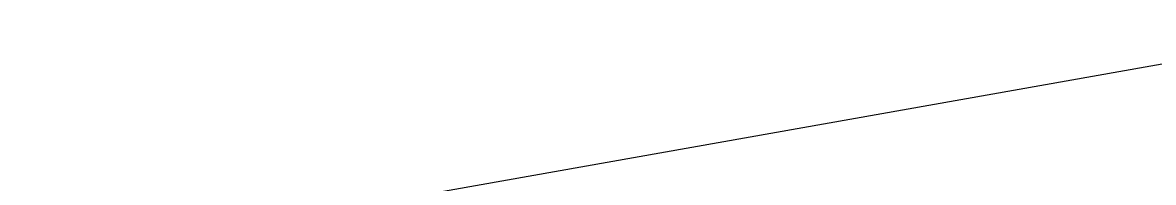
# Model space of a CAD drawing. Header units: millimetres. Extents: x 0 to 546, y 0 to 356.
# Drawn here: x 354.96058 to 354.97223, y 297.73154 to 297.73318 of the extents above; entities that cross this region are included whole.
import ezdxf
from ezdxf import colors
from ezdxf.entities.mleader import LeaderData, LeaderLine
from ezdxf.math import Vec2, Vec3

# ---------------------------------------------------------------- set-up
doc = ezdxf.new("R2010")
doc.units = ezdxf.units.MM
for name, color, linetype, lineweight in [('АР_Отметки', 250, 'Continuous', 15), ('АР_Размеры', 175, 'Continuous', 9), ('АР_Сущ Несущая стена', 216, 'Continuous', 30)]:
    doc.layers.add(name, color=color, linetype=linetype, lineweight=lineweight)
doc.styles.add('ISOCPEUR', font='isocpeur.ttf', dxfattribs={"width": 0.7})

# ---------------------------------------------------------------- blocks, each defined once
blk = doc.blocks.new('_DotSmall')
at = {"color": 0, "linetype": 'ByBlock', "const_width": 0.5}
blk.add_lwpolyline([(-0.0625, 0, 1), (0.0625, 0, 1)], format="xyb", close=True, dxfattribs=at)
blk = doc.blocks.new('прпр')
at = {"layer": 'АР_Размеры', "color": 5, "lineweight": 0, "ltscale": 100, "transparency": 33554687}
blk.add_lwpolyline([(355.013776, 297.740102), (354.953891, 297.729488), (354.953608, 297.729685), (354.953417, 297.730766), (354.953593, 297.731169), (354.955994, 297.731594), (354.956192, 297.731877), (354.956064, 297.732597), (354.95576, 297.732915), (354.953359, 297.732489), (354.953076, 297.732687), (354.952119, 297.738089), (354.952867, 297.73946), (354.952838, 297.740321), (354.950604, 297.743145), (354.949926, 297.742777), (354.952288, 297.729451), (354.954005, 297.728146), (355.01413, 297.738802)], dxfattribs=at)
blk.add_lwpolyline([(355.013776, 297.740102), (354.953891, 297.729488), (354.953608, 297.729685), (354.953417, 297.730766), (354.953593, 297.731169), (354.955994, 297.731594), (354.956192, 297.731877), (354.956064, 297.732597), (354.95576, 297.732915), (354.953359, 297.732489), (354.953076, 297.732687), (354.952119, 297.738089), (354.952867, 297.73946), (354.952838, 297.740321), (354.950604, 297.743145), (354.949926, 297.742777), (354.952288, 297.729451), (354.954005, 297.728146), (355.01413, 297.738802)], dxfattribs=at)
blk.add_lwpolyline([(355.013776, 297.740102), (354.953891, 297.729488), (354.953608, 297.729685), (354.953417, 297.730766), (354.953593, 297.731169), (354.955994, 297.731594), (354.956192, 297.731877), (354.956064, 297.732597), (354.95576, 297.732915), (354.953359, 297.732489), (354.953076, 297.732687), (354.952119, 297.738089), (354.952867, 297.73946), (354.952838, 297.740321), (354.950604, 297.743145), (354.949926, 297.742777), (354.952288, 297.729451), (354.954005, 297.728146), (355.01413, 297.738802)], dxfattribs=at)
blk.add_lwpolyline([(355.013776, 297.740102), (354.953891, 297.729488), (354.953608, 297.729685), (354.953417, 297.730766), (354.953593, 297.731169), (354.955994, 297.731594), (354.956192, 297.731877), (354.956064, 297.732597), (354.95576, 297.732915), (354.953359, 297.732489), (354.953076, 297.732687), (354.952119, 297.738089), (354.952867, 297.73946), (354.952838, 297.740321), (354.950604, 297.743145), (354.949926, 297.742777), (354.952288, 297.729451), (354.954005, 297.728146), (355.01413, 297.738802)], dxfattribs=at)
blk.add_lwpolyline([(355.013776, 297.740102), (354.953891, 297.729488), (354.953608, 297.729685), (354.953417, 297.730766), (354.953593, 297.731169), (354.955994, 297.731594), (354.956192, 297.731877), (354.956064, 297.732597), (354.95576, 297.732915), (354.953359, 297.732489), (354.953076, 297.732687), (354.952119, 297.738089), (354.952867, 297.73946), (354.952838, 297.740321), (354.950604, 297.743145), (354.949926, 297.742777), (354.952288, 297.729451), (354.954005, 297.728146), (355.01413, 297.738802)], dxfattribs=at)
blk.add_lwpolyline([(355.013776, 297.740102), (354.953891, 297.729488), (354.953608, 297.729685), (354.953417, 297.730766), (354.953593, 297.731169), (354.955994, 297.731594), (354.956192, 297.731877), (354.956064, 297.732597), (354.95576, 297.732915), (354.953359, 297.732489), (354.953076, 297.732687), (354.952119, 297.738089), (354.952867, 297.73946), (354.952838, 297.740321), (354.950604, 297.743145), (354.949926, 297.742777), (354.952288, 297.729451), (354.954005, 297.728146), (355.01413, 297.738802)], dxfattribs=at)
blk.add_lwpolyline([(355.013776, 297.740102), (354.953891, 297.729488), (354.953608, 297.729685), (354.953417, 297.730766), (354.953593, 297.731169), (354.955994, 297.731594), (354.956192, 297.731877), (354.956064, 297.732597), (354.95576, 297.732915), (354.953359, 297.732489), (354.953076, 297.732687), (354.952119, 297.738089), (354.952867, 297.73946), (354.952838, 297.740321), (354.950604, 297.743145), (354.949926, 297.742777), (354.952288, 297.729451), (354.954005, 297.728146), (355.01413, 297.738802)], dxfattribs=at)
blk.add_lwpolyline([(355.013776, 297.740102), (354.953891, 297.729488), (354.953608, 297.729685), (354.953417, 297.730766), (354.953593, 297.731169), (354.955994, 297.731594), (354.956192, 297.731877), (354.956064, 297.732597), (354.95576, 297.732915), (354.953359, 297.732489), (354.953076, 297.732687), (354.952119, 297.738089), (354.952867, 297.73946), (354.952838, 297.740321), (354.950604, 297.743145), (354.949926, 297.742777), (354.952288, 297.729451), (354.954005, 297.728146), (355.01413, 297.738802)], dxfattribs=at)
blk.add_lwpolyline([(355.013776, 297.740102), (354.953891, 297.729488), (354.953608, 297.729685), (354.953417, 297.730766), (354.953593, 297.731169), (354.955994, 297.731594), (354.956192, 297.731877), (354.956064, 297.732597), (354.95576, 297.732915), (354.953359, 297.732489), (354.953076, 297.732687), (354.952119, 297.738089), (354.952867, 297.73946), (354.952838, 297.740321), (354.950604, 297.743145), (354.949926, 297.742777), (354.952288, 297.729451), (354.954005, 297.728146), (355.01413, 297.738802)], dxfattribs=at)
blk.add_lwpolyline([(355.013776, 297.740102), (354.953891, 297.729488), (354.953608, 297.729685), (354.953417, 297.730766), (354.953593, 297.731169), (354.955994, 297.731594), (354.956192, 297.731877), (354.956064, 297.732597), (354.95576, 297.732915), (354.953359, 297.732489), (354.953076, 297.732687), (354.952119, 297.738089), (354.952867, 297.73946), (354.952838, 297.740321), (354.950604, 297.743145), (354.949926, 297.742777), (354.952288, 297.729451), (354.954005, 297.728146), (355.01413, 297.738802)], dxfattribs=at)
blk.add_lwpolyline([(355.013776, 297.740102), (354.953891, 297.729488), (354.953608, 297.729685), (354.953417, 297.730766), (354.953593, 297.731169), (354.955994, 297.731594), (354.956192, 297.731877), (354.956064, 297.732597), (354.95576, 297.732915), (354.953359, 297.732489), (354.953076, 297.732687), (354.952119, 297.738089), (354.952867, 297.73946), (354.952838, 297.740321), (354.950604, 297.743145), (354.949926, 297.742777), (354.952288, 297.729451), (354.954005, 297.728146), (355.01413, 297.738802)], dxfattribs=at)
blk.add_lwpolyline([(355.013776, 297.740102), (354.953891, 297.729488), (354.953608, 297.729685), (354.953417, 297.730766), (354.953593, 297.731169), (354.955994, 297.731594), (354.956192, 297.731877), (354.956064, 297.732597), (354.95576, 297.732915), (354.953359, 297.732489), (354.953076, 297.732687), (354.952119, 297.738089), (354.952867, 297.73946), (354.952838, 297.740321), (354.950604, 297.743145), (354.949926, 297.742777), (354.952288, 297.729451), (354.954005, 297.728146), (355.01413, 297.738802)], dxfattribs=at)
blk.add_lwpolyline([(355.013776, 297.740102), (354.953891, 297.729488), (354.953608, 297.729685), (354.953417, 297.730766), (354.953593, 297.731169), (354.955994, 297.731594), (354.956192, 297.731877), (354.956064, 297.732597), (354.95576, 297.732915), (354.953359, 297.732489), (354.953076, 297.732687), (354.952119, 297.738089), (354.952867, 297.73946), (354.952838, 297.740321), (354.950604, 297.743145), (354.949926, 297.742777), (354.952288, 297.729451), (354.954005, 297.728146), (355.01413, 297.738802)], dxfattribs=at)
blk.add_lwpolyline([(355.013776, 297.740102), (354.953891, 297.729488), (354.953608, 297.729685), (354.953417, 297.730766), (354.953593, 297.731169), (354.955994, 297.731594), (354.956192, 297.731877), (354.956064, 297.732597), (354.95576, 297.732915), (354.953359, 297.732489), (354.953076, 297.732687), (354.952119, 297.738089), (354.952867, 297.73946), (354.952838, 297.740321), (354.950604, 297.743145), (354.949926, 297.742777), (354.952288, 297.729451), (354.954005, 297.728146), (355.01413, 297.738802)], dxfattribs=at)
blk.add_lwpolyline([(355.013776, 297.740102), (354.953891, 297.729488), (354.953608, 297.729685), (354.953417, 297.730766), (354.953593, 297.731169), (354.955994, 297.731594), (354.956192, 297.731877), (354.956064, 297.732597), (354.95576, 297.732915), (354.953359, 297.732489), (354.953076, 297.732687), (354.952119, 297.738089), (354.952867, 297.73946), (354.952838, 297.740321), (354.950604, 297.743145), (354.949926, 297.742777), (354.952288, 297.729451), (354.954005, 297.728146), (355.01413, 297.738802)], dxfattribs=at)
blk.add_lwpolyline([(355.013776, 297.740102), (354.953891, 297.729488), (354.953608, 297.729685), (354.953417, 297.730766), (354.953593, 297.731169), (354.955994, 297.731594), (354.956192, 297.731877), (354.956064, 297.732597), (354.95576, 297.732915), (354.953359, 297.732489), (354.953076, 297.732687), (354.952119, 297.738089), (354.952867, 297.73946), (354.952838, 297.740321), (354.950604, 297.743145), (354.949926, 297.742777), (354.952288, 297.729451), (354.954005, 297.728146), (355.01413, 297.738802)], dxfattribs=at)
blk.add_lwpolyline([(355.013776, 297.740102), (354.953891, 297.729488), (354.953608, 297.729685), (354.953417, 297.730766), (354.953593, 297.731169), (354.955994, 297.731594), (354.956192, 297.731877), (354.956064, 297.732597), (354.95576, 297.732915), (354.953359, 297.732489), (354.953076, 297.732687), (354.952119, 297.738089), (354.952867, 297.73946), (354.952838, 297.740321), (354.950604, 297.743145), (354.949926, 297.742777), (354.952288, 297.729451), (354.954005, 297.728146), (355.01413, 297.738802)], dxfattribs=at)
blk.add_lwpolyline([(355.013776, 297.740102), (354.953891, 297.729488), (354.953608, 297.729685), (354.953417, 297.730766), (354.953593, 297.731169), (354.955994, 297.731594), (354.956192, 297.731877), (354.956064, 297.732597), (354.95576, 297.732915), (354.953359, 297.732489), (354.953076, 297.732687), (354.952119, 297.738089), (354.952867, 297.73946), (354.952838, 297.740321), (354.950604, 297.743145), (354.949926, 297.742777), (354.952288, 297.729451), (354.954005, 297.728146), (355.01413, 297.738802)], dxfattribs=at)
blk.add_lwpolyline([(355.013776, 297.740102), (354.953891, 297.729488), (354.953608, 297.729685), (354.953417, 297.730766), (354.953593, 297.731169), (354.955994, 297.731594), (354.956192, 297.731877), (354.956064, 297.732597), (354.95576, 297.732915), (354.953359, 297.732489), (354.953076, 297.732687), (354.952119, 297.738089), (354.952867, 297.73946), (354.952838, 297.740321), (354.950604, 297.743145), (354.949926, 297.742777), (354.952288, 297.729451), (354.954005, 297.728146), (355.01413, 297.738802)], dxfattribs=at)
blk.add_lwpolyline([(355.013776, 297.740102), (354.953891, 297.729488), (354.953608, 297.729685), (354.953417, 297.730766), (354.953593, 297.731169), (354.955994, 297.731594), (354.956192, 297.731877), (354.956064, 297.732597), (354.95576, 297.732915), (354.953359, 297.732489), (354.953076, 297.732687), (354.952119, 297.738089), (354.952867, 297.73946), (354.952838, 297.740321), (354.950604, 297.743145), (354.949926, 297.742777), (354.952288, 297.729451), (354.954005, 297.728146), (355.01413, 297.738802)], dxfattribs=at)
blk.add_lwpolyline([(355.013776, 297.740102), (354.953891, 297.729488), (354.953608, 297.729685), (354.953417, 297.730766), (354.953593, 297.731169), (354.955994, 297.731594), (354.956192, 297.731877), (354.956064, 297.732597), (354.95576, 297.732915), (354.953359, 297.732489), (354.953076, 297.732687), (354.952119, 297.738089), (354.952867, 297.73946), (354.952838, 297.740321), (354.950604, 297.743145), (354.949926, 297.742777), (354.952288, 297.729451), (354.954005, 297.728146), (355.01413, 297.738802)], dxfattribs=at)
blk.add_lwpolyline([(355.013776, 297.740102), (354.953891, 297.729488), (354.953608, 297.729685), (354.953417, 297.730766), (354.953593, 297.731169), (354.955994, 297.731594), (354.956192, 297.731877), (354.956064, 297.732597), (354.95576, 297.732915), (354.953359, 297.732489), (354.953076, 297.732687), (354.952119, 297.738089), (354.952867, 297.73946), (354.952838, 297.740321), (354.950604, 297.743145), (354.949926, 297.742777), (354.952288, 297.729451), (354.954005, 297.728146), (355.01413, 297.738802)], dxfattribs=at)
blk.add_lwpolyline([(355.013776, 297.740102), (354.953891, 297.729488), (354.953608, 297.729685), (354.953417, 297.730766), (354.953593, 297.731169), (354.955994, 297.731594), (354.956192, 297.731877), (354.956064, 297.732597), (354.95576, 297.732915), (354.953359, 297.732489), (354.953076, 297.732687), (354.952119, 297.738089), (354.952867, 297.73946), (354.952838, 297.740321), (354.950604, 297.743145), (354.949926, 297.742777), (354.952288, 297.729451), (354.954005, 297.728146), (355.01413, 297.738802)], dxfattribs=at)
blk.add_lwpolyline([(355.013776, 297.740102), (354.953891, 297.729488), (354.953608, 297.729685), (354.953417, 297.730766), (354.953593, 297.731169), (354.955994, 297.731594), (354.956192, 297.731877), (354.956064, 297.732597), (354.95576, 297.732915), (354.953359, 297.732489), (354.953076, 297.732687), (354.952119, 297.738089), (354.952867, 297.73946), (354.952838, 297.740321), (354.950604, 297.743145), (354.949926, 297.742777), (354.952288, 297.729451), (354.954005, 297.728146), (355.01413, 297.738802)], dxfattribs=at)
blk.add_lwpolyline([(355.013776, 297.740102), (354.953891, 297.729488), (354.953608, 297.729685), (354.953417, 297.730766), (354.953593, 297.731169), (354.955994, 297.731594), (354.956192, 297.731877), (354.956064, 297.732597), (354.95576, 297.732915), (354.953359, 297.732489), (354.953076, 297.732687), (354.952119, 297.738089), (354.952867, 297.73946), (354.952838, 297.740321), (354.950604, 297.743145), (354.949926, 297.742777), (354.952288, 297.729451), (354.954005, 297.728146), (355.01413, 297.738802)], dxfattribs=at)
blk.add_lwpolyline([(355.013776, 297.740102), (354.953891, 297.729488), (354.953608, 297.729685), (354.953417, 297.730766), (354.953593, 297.731169), (354.955994, 297.731594), (354.956192, 297.731877), (354.956064, 297.732597), (354.95576, 297.732915), (354.953359, 297.732489), (354.953076, 297.732687), (354.952119, 297.738089), (354.952867, 297.73946), (354.952838, 297.740321), (354.950604, 297.743145), (354.949926, 297.742777), (354.952288, 297.729451), (354.954005, 297.728146), (355.01413, 297.738802)], dxfattribs=at)
blk.add_lwpolyline([(355.013776, 297.740102), (354.953891, 297.729488), (354.953608, 297.729685), (354.953417, 297.730766), (354.953593, 297.731169), (354.955994, 297.731594), (354.956192, 297.731877), (354.956064, 297.732597), (354.95576, 297.732915), (354.953359, 297.732489), (354.953076, 297.732687), (354.952119, 297.738089), (354.952867, 297.73946), (354.952838, 297.740321), (354.950604, 297.743145), (354.949926, 297.742777), (354.952288, 297.729451), (354.954005, 297.728146), (355.01413, 297.738802)], dxfattribs=at)
blk.add_lwpolyline([(355.013776, 297.740102), (354.953891, 297.729488), (354.953608, 297.729685), (354.953417, 297.730766), (354.953593, 297.731169), (354.955994, 297.731594), (354.956192, 297.731877), (354.956064, 297.732597), (354.95576, 297.732915), (354.953359, 297.732489), (354.953076, 297.732687), (354.952119, 297.738089), (354.952867, 297.73946), (354.952838, 297.740321), (354.950604, 297.743145), (354.949926, 297.742777), (354.952288, 297.729451), (354.954005, 297.728146), (355.01413, 297.738802)], dxfattribs=at)
blk.add_lwpolyline([(355.013776, 297.740102), (354.953891, 297.729488), (354.953608, 297.729685), (354.953417, 297.730766), (354.953593, 297.731169), (354.955994, 297.731594), (354.956192, 297.731877), (354.956064, 297.732597), (354.95576, 297.732915), (354.953359, 297.732489), (354.953076, 297.732687), (354.952119, 297.738089), (354.952867, 297.73946), (354.952838, 297.740321), (354.950604, 297.743145), (354.949926, 297.742777), (354.952288, 297.729451), (354.954005, 297.728146), (355.01413, 297.738802)], dxfattribs=at)
blk.add_lwpolyline([(355.013776, 297.740102), (354.953891, 297.729488), (354.953608, 297.729685), (354.953417, 297.730766), (354.953593, 297.731169), (354.955994, 297.731594), (354.956192, 297.731877), (354.956064, 297.732597), (354.95576, 297.732915), (354.953359, 297.732489), (354.953076, 297.732687), (354.952119, 297.738089), (354.952867, 297.73946), (354.952838, 297.740321), (354.950604, 297.743145), (354.949926, 297.742777), (354.952288, 297.729451), (354.954005, 297.728146), (355.01413, 297.738802)], dxfattribs=at)
blk.add_lwpolyline([(355.013776, 297.740102), (354.953891, 297.729488), (354.953608, 297.729685), (354.953417, 297.730766), (354.953593, 297.731169), (354.955994, 297.731594), (354.956192, 297.731877), (354.956064, 297.732597), (354.95576, 297.732915), (354.953359, 297.732489), (354.953076, 297.732687), (354.952119, 297.738089), (354.952867, 297.73946), (354.952838, 297.740321), (354.950604, 297.743145), (354.949926, 297.742777), (354.952288, 297.729451), (354.954005, 297.728146), (355.01413, 297.738802)], dxfattribs=at)
blk.add_lwpolyline([(355.013776, 297.740102), (354.953891, 297.729488), (354.953608, 297.729685), (354.953417, 297.730766), (354.953593, 297.731169), (354.955994, 297.731594), (354.956192, 297.731877), (354.956064, 297.732597), (354.95576, 297.732915), (354.953359, 297.732489), (354.953076, 297.732687), (354.952119, 297.738089), (354.952867, 297.73946), (354.952838, 297.740321), (354.950604, 297.743145), (354.949926, 297.742777), (354.952288, 297.729451), (354.954005, 297.728146), (355.01413, 297.738802)], dxfattribs=at)
blk.add_lwpolyline([(355.013776, 297.740102), (354.953891, 297.729488), (354.953608, 297.729685), (354.953417, 297.730766), (354.953593, 297.731169), (354.955994, 297.731594), (354.956192, 297.731877), (354.956064, 297.732597), (354.95576, 297.732915), (354.953359, 297.732489), (354.953076, 297.732687), (354.952119, 297.738089), (354.952867, 297.73946), (354.952838, 297.740321), (354.950604, 297.743145), (354.949926, 297.742777), (354.952288, 297.729451), (354.954005, 297.728146), (355.01413, 297.738802)], dxfattribs=at)
blk.add_lwpolyline([(355.013776, 297.740102), (354.953891, 297.729488), (354.953608, 297.729685), (354.953417, 297.730766), (354.953593, 297.731169), (354.955994, 297.731594), (354.956192, 297.731877), (354.956064, 297.732597), (354.95576, 297.732915), (354.953359, 297.732489), (354.953076, 297.732687), (354.952119, 297.738089), (354.952867, 297.73946), (354.952838, 297.740321), (354.950604, 297.743145), (354.949926, 297.742777), (354.952288, 297.729451), (354.954005, 297.728146), (355.01413, 297.738802)], dxfattribs=at)
blk.add_lwpolyline([(355.013776, 297.740102), (354.953891, 297.729488), (354.953608, 297.729685), (354.953417, 297.730766), (354.953593, 297.731169), (354.955994, 297.731594), (354.956192, 297.731877), (354.956064, 297.732597), (354.95576, 297.732915), (354.953359, 297.732489), (354.953076, 297.732687), (354.952119, 297.738089), (354.952867, 297.73946), (354.952838, 297.740321), (354.950604, 297.743145), (354.949926, 297.742777), (354.952288, 297.729451), (354.954005, 297.728146), (355.01413, 297.738802)], dxfattribs=at)
blk.add_lwpolyline([(355.013776, 297.740102), (354.953891, 297.729488), (354.953608, 297.729685), (354.953417, 297.730766), (354.953593, 297.731169), (354.955994, 297.731594), (354.956192, 297.731877), (354.956064, 297.732597), (354.95576, 297.732915), (354.953359, 297.732489), (354.953076, 297.732687), (354.952119, 297.738089), (354.952867, 297.73946), (354.952838, 297.740321), (354.950604, 297.743145), (354.949926, 297.742777), (354.952288, 297.729451), (354.954005, 297.728146), (355.01413, 297.738802)], dxfattribs=at)
blk.add_lwpolyline([(355.013776, 297.740102), (354.953891, 297.729488), (354.953608, 297.729685), (354.953417, 297.730766), (354.953593, 297.731169), (354.955994, 297.731594), (354.956192, 297.731877), (354.956064, 297.732597), (354.95576, 297.732915), (354.953359, 297.732489), (354.953076, 297.732687), (354.952119, 297.738089), (354.952867, 297.73946), (354.952838, 297.740321), (354.950604, 297.743145), (354.949926, 297.742777), (354.952288, 297.729451), (354.954005, 297.728146), (355.01413, 297.738802)], dxfattribs=at)
blk.add_lwpolyline([(355.013776, 297.740102), (354.953891, 297.729488), (354.953608, 297.729685), (354.953417, 297.730766), (354.953593, 297.731169), (354.955994, 297.731594), (354.956192, 297.731877), (354.956064, 297.732597), (354.95576, 297.732915), (354.953359, 297.732489), (354.953076, 297.732687), (354.952119, 297.738089), (354.952867, 297.73946), (354.952838, 297.740321), (354.950604, 297.743145), (354.949926, 297.742777), (354.952288, 297.729451), (354.954005, 297.728146), (355.01413, 297.738802)], dxfattribs=at)
blk.add_lwpolyline([(355.013776, 297.740102), (354.953891, 297.729488), (354.953608, 297.729685), (354.953417, 297.730766), (354.953593, 297.731169), (354.955994, 297.731594), (354.956192, 297.731877), (354.956064, 297.732597), (354.95576, 297.732915), (354.953359, 297.732489), (354.953076, 297.732687), (354.952119, 297.738089), (354.952867, 297.73946), (354.952838, 297.740321), (354.950604, 297.743145), (354.949926, 297.742777), (354.952288, 297.729451), (354.954005, 297.728146), (355.01413, 297.738802)], dxfattribs=at)
blk.add_lwpolyline([(355.013776, 297.740102), (354.953891, 297.729488), (354.953608, 297.729685), (354.953417, 297.730766), (354.953593, 297.731169), (354.955994, 297.731594), (354.956192, 297.731877), (354.956064, 297.732597), (354.95576, 297.732915), (354.953359, 297.732489), (354.953076, 297.732687), (354.952119, 297.738089), (354.952867, 297.73946), (354.952838, 297.740321), (354.950604, 297.743145), (354.949926, 297.742777), (354.952288, 297.729451), (354.954005, 297.728146), (355.01413, 297.738802)], dxfattribs=at)
blk.add_lwpolyline([(355.013776, 297.740102), (354.953891, 297.729488), (354.953608, 297.729685), (354.953417, 297.730766), (354.953593, 297.731169), (354.955994, 297.731594), (354.956192, 297.731877), (354.956064, 297.732597), (354.95576, 297.732915), (354.953359, 297.732489), (354.953076, 297.732687), (354.952119, 297.738089), (354.952867, 297.73946), (354.952838, 297.740321), (354.950604, 297.743145), (354.949926, 297.742777), (354.952288, 297.729451), (354.954005, 297.728146), (355.01413, 297.738802)], dxfattribs=at)
blk.add_lwpolyline([(355.013776, 297.740102), (354.953891, 297.729488), (354.953608, 297.729685), (354.953417, 297.730766), (354.953593, 297.731169), (354.955994, 297.731594), (354.956192, 297.731877), (354.956064, 297.732597), (354.95576, 297.732915), (354.953359, 297.732489), (354.953076, 297.732687), (354.952119, 297.738089), (354.952867, 297.73946), (354.952838, 297.740321), (354.950604, 297.743145), (354.949926, 297.742777), (354.952288, 297.729451), (354.954005, 297.728146), (355.01413, 297.738802)], dxfattribs=at)
blk.add_lwpolyline([(355.013776, 297.740102), (354.953891, 297.729488), (354.953608, 297.729685), (354.953417, 297.730766), (354.953593, 297.731169), (354.955994, 297.731594), (354.956192, 297.731877), (354.956064, 297.732597), (354.95576, 297.732915), (354.953359, 297.732489), (354.953076, 297.732687), (354.952119, 297.738089), (354.952867, 297.73946), (354.952838, 297.740321), (354.950604, 297.743145), (354.949926, 297.742777), (354.952288, 297.729451), (354.954005, 297.728146), (355.01413, 297.738802)], dxfattribs=at)
blk.add_lwpolyline([(355.013776, 297.740102), (354.953891, 297.729488), (354.953608, 297.729685), (354.953417, 297.730766), (354.953593, 297.731169), (354.955994, 297.731594), (354.956192, 297.731877), (354.956064, 297.732597), (354.95576, 297.732915), (354.953359, 297.732489), (354.953076, 297.732687), (354.952119, 297.738089), (354.952867, 297.73946), (354.952838, 297.740321), (354.950604, 297.743145), (354.949926, 297.742777), (354.952288, 297.729451), (354.954005, 297.728146), (355.01413, 297.738802)], dxfattribs=at)
blk.add_lwpolyline([(355.013776, 297.740102), (354.953891, 297.729488), (354.953608, 297.729685), (354.953417, 297.730766), (354.953593, 297.731169), (354.955994, 297.731594), (354.956192, 297.731877), (354.956064, 297.732597), (354.95576, 297.732915), (354.953359, 297.732489), (354.953076, 297.732687), (354.952119, 297.738089), (354.952867, 297.73946), (354.952838, 297.740321), (354.950604, 297.743145), (354.949926, 297.742777), (354.952288, 297.729451), (354.954005, 297.728146), (355.01413, 297.738802)], dxfattribs=at)
blk.add_lwpolyline([(355.013776, 297.740102), (354.953891, 297.729488), (354.953608, 297.729685), (354.953417, 297.730766), (354.953593, 297.731169), (354.955994, 297.731594), (354.956192, 297.731877), (354.956064, 297.732597), (354.95576, 297.732915), (354.953359, 297.732489), (354.953076, 297.732687), (354.952119, 297.738089), (354.952867, 297.73946), (354.952838, 297.740321), (354.950604, 297.743145), (354.949926, 297.742777), (354.952288, 297.729451), (354.954005, 297.728146), (355.01413, 297.738802)], dxfattribs=at)
blk.add_lwpolyline([(355.013776, 297.740102), (354.953891, 297.729488), (354.953608, 297.729685), (354.953417, 297.730766), (354.953593, 297.731169), (354.955994, 297.731594), (354.956192, 297.731877), (354.956064, 297.732597), (354.95576, 297.732915), (354.953359, 297.732489), (354.953076, 297.732687), (354.952119, 297.738089), (354.952867, 297.73946), (354.952838, 297.740321), (354.950604, 297.743145), (354.949926, 297.742777), (354.952288, 297.729451), (354.954005, 297.728146), (355.01413, 297.738802)], dxfattribs=at)
blk.add_lwpolyline([(355.013776, 297.740102), (354.953891, 297.729488), (354.953608, 297.729685), (354.953417, 297.730766), (354.953593, 297.731169), (354.955994, 297.731594), (354.956192, 297.731877), (354.956064, 297.732597), (354.95576, 297.732915), (354.953359, 297.732489), (354.953076, 297.732687), (354.952119, 297.738089), (354.952867, 297.73946), (354.952838, 297.740321), (354.950604, 297.743145), (354.949926, 297.742777), (354.952288, 297.729451), (354.954005, 297.728146), (355.01413, 297.738802)], dxfattribs=at)
blk.add_lwpolyline([(355.013776, 297.740102), (354.953891, 297.729488), (354.953608, 297.729685), (354.953417, 297.730766), (354.953593, 297.731169), (354.955994, 297.731594), (354.956192, 297.731877), (354.956064, 297.732597), (354.95576, 297.732915), (354.953359, 297.732489), (354.953076, 297.732687), (354.952119, 297.738089), (354.952867, 297.73946), (354.952838, 297.740321), (354.950604, 297.743145), (354.949926, 297.742777), (354.952288, 297.729451), (354.954005, 297.728146), (355.01413, 297.738802)], dxfattribs=at)
blk.add_lwpolyline([(355.013776, 297.740102), (354.953891, 297.729488), (354.953608, 297.729685), (354.953417, 297.730766), (354.953593, 297.731169), (354.955994, 297.731594), (354.956192, 297.731877), (354.956064, 297.732597), (354.95576, 297.732915), (354.953359, 297.732489), (354.953076, 297.732687), (354.952119, 297.738089), (354.952867, 297.73946), (354.952838, 297.740321), (354.950604, 297.743145), (354.949926, 297.742777), (354.952288, 297.729451), (354.954005, 297.728146), (355.01413, 297.738802)], dxfattribs=at)
blk.add_lwpolyline([(355.013776, 297.740102), (354.953891, 297.729488), (354.953608, 297.729685), (354.953417, 297.730766), (354.953593, 297.731169), (354.955994, 297.731594), (354.956192, 297.731877), (354.956064, 297.732597), (354.95576, 297.732915), (354.953359, 297.732489), (354.953076, 297.732687), (354.952119, 297.738089), (354.952867, 297.73946), (354.952838, 297.740321), (354.950604, 297.743145), (354.949926, 297.742777), (354.952288, 297.729451), (354.954005, 297.728146), (355.01413, 297.738802)], dxfattribs=at)
blk.add_lwpolyline([(355.013776, 297.740102), (354.953891, 297.729488), (354.953608, 297.729685), (354.953417, 297.730766), (354.953593, 297.731169), (354.955994, 297.731594), (354.956192, 297.731877), (354.956064, 297.732597), (354.95576, 297.732915), (354.953359, 297.732489), (354.953076, 297.732687), (354.952119, 297.738089), (354.952867, 297.73946), (354.952838, 297.740321), (354.950604, 297.743145), (354.949926, 297.742777), (354.952288, 297.729451), (354.954005, 297.728146), (355.01413, 297.738802)], dxfattribs=at)
blk.add_lwpolyline([(355.013776, 297.740102), (354.953891, 297.729488), (354.953608, 297.729685), (354.953417, 297.730766), (354.953593, 297.731169), (354.955994, 297.731594), (354.956192, 297.731877), (354.956064, 297.732597), (354.95576, 297.732915), (354.953359, 297.732489), (354.953076, 297.732687), (354.952119, 297.738089), (354.952867, 297.73946), (354.952838, 297.740321), (354.950604, 297.743145), (354.949926, 297.742777), (354.952288, 297.729451), (354.954005, 297.728146), (355.01413, 297.738802)], dxfattribs=at)
blk.add_lwpolyline([(355.013776, 297.740102), (354.953891, 297.729488), (354.953608, 297.729685), (354.953417, 297.730766), (354.953593, 297.731169), (354.955994, 297.731594), (354.956192, 297.731877), (354.956064, 297.732597), (354.95576, 297.732915), (354.953359, 297.732489), (354.953076, 297.732687), (354.952119, 297.738089), (354.952867, 297.73946), (354.952838, 297.740321), (354.950604, 297.743145), (354.949926, 297.742777), (354.952288, 297.729451), (354.954005, 297.728146), (355.01413, 297.738802)], dxfattribs=at)
blk.add_lwpolyline([(355.013776, 297.740102), (354.953891, 297.729488), (354.953608, 297.729685), (354.953417, 297.730766), (354.953593, 297.731169), (354.955994, 297.731594), (354.956192, 297.731877), (354.956064, 297.732597), (354.95576, 297.732915), (354.953359, 297.732489), (354.953076, 297.732687), (354.952119, 297.738089), (354.952867, 297.73946), (354.952838, 297.740321), (354.950604, 297.743145), (354.949926, 297.742777), (354.952288, 297.729451), (354.954005, 297.728146), (355.01413, 297.738802)], dxfattribs=at)
blk.add_lwpolyline([(355.013776, 297.740102), (354.953891, 297.729488), (354.953608, 297.729685), (354.953417, 297.730766), (354.953593, 297.731169), (354.955994, 297.731594), (354.956192, 297.731877), (354.956064, 297.732597), (354.95576, 297.732915), (354.953359, 297.732489), (354.953076, 297.732687), (354.952119, 297.738089), (354.952867, 297.73946), (354.952838, 297.740321), (354.950604, 297.743145), (354.949926, 297.742777), (354.952288, 297.729451), (354.954005, 297.728146), (355.01413, 297.738802)], dxfattribs=at)
blk.add_lwpolyline([(355.013776, 297.740102), (354.953891, 297.729488), (354.953608, 297.729685), (354.953417, 297.730766), (354.953593, 297.731169), (354.955994, 297.731594), (354.956192, 297.731877), (354.956064, 297.732597), (354.95576, 297.732915), (354.953359, 297.732489), (354.953076, 297.732687), (354.952119, 297.738089), (354.952867, 297.73946), (354.952838, 297.740321), (354.950604, 297.743145), (354.949926, 297.742777), (354.952288, 297.729451), (354.954005, 297.728146), (355.01413, 297.738802)], dxfattribs=at)
blk.add_lwpolyline([(355.013776, 297.740102), (354.953891, 297.729488), (354.953608, 297.729685), (354.953417, 297.730766), (354.953593, 297.731169), (354.955994, 297.731594), (354.956192, 297.731877), (354.956064, 297.732597), (354.95576, 297.732915), (354.953359, 297.732489), (354.953076, 297.732687), (354.952119, 297.738089), (354.952867, 297.73946), (354.952838, 297.740321), (354.950604, 297.743145), (354.949926, 297.742777), (354.952288, 297.729451), (354.954005, 297.728146), (355.01413, 297.738802)], dxfattribs=at)
blk.add_lwpolyline([(355.013776, 297.740102), (354.953891, 297.729488), (354.953608, 297.729685), (354.953417, 297.730766), (354.953593, 297.731169), (354.955994, 297.731594), (354.956192, 297.731877), (354.956064, 297.732597), (354.95576, 297.732915), (354.953359, 297.732489), (354.953076, 297.732687), (354.952119, 297.738089), (354.952867, 297.73946), (354.952838, 297.740321), (354.950604, 297.743145), (354.949926, 297.742777), (354.952288, 297.729451), (354.954005, 297.728146), (355.01413, 297.738802)], dxfattribs=at)
blk.add_lwpolyline([(355.013776, 297.740102), (354.953891, 297.729488), (354.953608, 297.729685), (354.953417, 297.730766), (354.953593, 297.731169), (354.955994, 297.731594), (354.956192, 297.731877), (354.956064, 297.732597), (354.95576, 297.732915), (354.953359, 297.732489), (354.953076, 297.732687), (354.952119, 297.738089), (354.952867, 297.73946), (354.952838, 297.740321), (354.950604, 297.743145), (354.949926, 297.742777), (354.952288, 297.729451), (354.954005, 297.728146), (355.01413, 297.738802)], dxfattribs=at)
blk.add_lwpolyline([(355.013776, 297.740102), (354.953891, 297.729488), (354.953608, 297.729685), (354.953417, 297.730766), (354.953593, 297.731169), (354.955994, 297.731594), (354.956192, 297.731877), (354.956064, 297.732597), (354.95576, 297.732915), (354.953359, 297.732489), (354.953076, 297.732687), (354.952119, 297.738089), (354.952867, 297.73946), (354.952838, 297.740321), (354.950604, 297.743145), (354.949926, 297.742777), (354.952288, 297.729451), (354.954005, 297.728146), (355.01413, 297.738802)], dxfattribs=at)
blk.add_lwpolyline([(355.013776, 297.740102), (354.953891, 297.729488), (354.953608, 297.729685), (354.953417, 297.730766), (354.953593, 297.731169), (354.955994, 297.731594), (354.956192, 297.731877), (354.956064, 297.732597), (354.95576, 297.732915), (354.953359, 297.732489), (354.953076, 297.732687), (354.952119, 297.738089), (354.952867, 297.73946), (354.952838, 297.740321), (354.950604, 297.743145), (354.949926, 297.742777), (354.952288, 297.729451), (354.954005, 297.728146), (355.01413, 297.738802)], dxfattribs=at)
blk.add_lwpolyline([(355.013776, 297.740102), (354.953891, 297.729488), (354.953608, 297.729685), (354.953417, 297.730766), (354.953593, 297.731169), (354.955994, 297.731594), (354.956192, 297.731877), (354.956064, 297.732597), (354.95576, 297.732915), (354.953359, 297.732489), (354.953076, 297.732687), (354.952119, 297.738089), (354.952867, 297.73946), (354.952838, 297.740321), (354.950604, 297.743145), (354.949926, 297.742777), (354.952288, 297.729451), (354.954005, 297.728146), (355.01413, 297.738802)], dxfattribs=at)
blk.add_lwpolyline([(355.013776, 297.740102), (354.953891, 297.729488), (354.953608, 297.729685), (354.953417, 297.730766), (354.953593, 297.731169), (354.955994, 297.731594), (354.956192, 297.731877), (354.956064, 297.732597), (354.95576, 297.732915), (354.953359, 297.732489), (354.953076, 297.732687), (354.952119, 297.738089), (354.952867, 297.73946), (354.952838, 297.740321), (354.950604, 297.743145), (354.949926, 297.742777), (354.952288, 297.729451), (354.954005, 297.728146), (355.01413, 297.738802)], dxfattribs=at)
blk.add_lwpolyline([(355.013776, 297.740102), (354.953891, 297.729488), (354.953608, 297.729685), (354.953417, 297.730766), (354.953593, 297.731169), (354.955994, 297.731594), (354.956192, 297.731877), (354.956064, 297.732597), (354.95576, 297.732915), (354.953359, 297.732489), (354.953076, 297.732687), (354.952119, 297.738089), (354.952867, 297.73946), (354.952838, 297.740321), (354.950604, 297.743145), (354.949926, 297.742777), (354.952288, 297.729451), (354.954005, 297.728146), (355.01413, 297.738802)], dxfattribs=at)
blk.add_lwpolyline([(355.013776, 297.740102), (354.953891, 297.729488), (354.953608, 297.729685), (354.953417, 297.730766), (354.953593, 297.731169), (354.955994, 297.731594), (354.956192, 297.731877), (354.956064, 297.732597), (354.95576, 297.732915), (354.953359, 297.732489), (354.953076, 297.732687), (354.952119, 297.738089), (354.952867, 297.73946), (354.952838, 297.740321), (354.950604, 297.743145), (354.949926, 297.742777), (354.952288, 297.729451), (354.954005, 297.728146), (355.01413, 297.738802)], dxfattribs=at)
blk.add_lwpolyline([(355.013776, 297.740102), (354.953891, 297.729488), (354.953608, 297.729685), (354.953417, 297.730766), (354.953593, 297.731169), (354.955994, 297.731594), (354.956192, 297.731877), (354.956064, 297.732597), (354.95576, 297.732915), (354.953359, 297.732489), (354.953076, 297.732687), (354.952119, 297.738089), (354.952867, 297.73946), (354.952838, 297.740321), (354.950604, 297.743145), (354.949926, 297.742777), (354.952288, 297.729451), (354.954005, 297.728146), (355.01413, 297.738802)], dxfattribs=at)
blk.add_lwpolyline([(355.013776, 297.740102), (354.953891, 297.729488), (354.953608, 297.729685), (354.953417, 297.730766), (354.953593, 297.731169), (354.955994, 297.731594), (354.956192, 297.731877), (354.956064, 297.732597), (354.95576, 297.732915), (354.953359, 297.732489), (354.953076, 297.732687), (354.952119, 297.738089), (354.952867, 297.73946), (354.952838, 297.740321), (354.950604, 297.743145), (354.949926, 297.742777), (354.952288, 297.729451), (354.954005, 297.728146), (355.01413, 297.738802)], dxfattribs=at)
blk.add_lwpolyline([(355.013776, 297.740102), (354.953891, 297.729488), (354.953608, 297.729685), (354.953417, 297.730766), (354.953593, 297.731169), (354.955994, 297.731594), (354.956192, 297.731877), (354.956064, 297.732597), (354.95576, 297.732915), (354.953359, 297.732489), (354.953076, 297.732687), (354.952119, 297.738089), (354.952867, 297.73946), (354.952838, 297.740321), (354.950604, 297.743145), (354.949926, 297.742777), (354.952288, 297.729451), (354.954005, 297.728146), (355.01413, 297.738802)], dxfattribs=at)
blk.add_lwpolyline([(355.013776, 297.740102), (354.953891, 297.729488), (354.953608, 297.729685), (354.953417, 297.730766), (354.953593, 297.731169), (354.955994, 297.731594), (354.956192, 297.731877), (354.956064, 297.732597), (354.95576, 297.732915), (354.953359, 297.732489), (354.953076, 297.732687), (354.952119, 297.738089), (354.952867, 297.73946), (354.952838, 297.740321), (354.950604, 297.743145), (354.949926, 297.742777), (354.952288, 297.729451), (354.954005, 297.728146), (355.01413, 297.738802)], dxfattribs=at)
blk.add_lwpolyline([(355.013776, 297.740102), (354.953891, 297.729488), (354.953608, 297.729685), (354.953417, 297.730766), (354.953593, 297.731169), (354.955994, 297.731594), (354.956192, 297.731877), (354.956064, 297.732597), (354.95576, 297.732915), (354.953359, 297.732489), (354.953076, 297.732687), (354.952119, 297.738089), (354.952867, 297.73946), (354.952838, 297.740321), (354.950604, 297.743145), (354.949926, 297.742777), (354.952288, 297.729451), (354.954005, 297.728146), (355.01413, 297.738802)], dxfattribs=at)
blk.add_lwpolyline([(355.013776, 297.740102), (354.953891, 297.729488), (354.953608, 297.729685), (354.953417, 297.730766), (354.953593, 297.731169), (354.955994, 297.731594), (354.956192, 297.731877), (354.956064, 297.732597), (354.95576, 297.732915), (354.953359, 297.732489), (354.953076, 297.732687), (354.952119, 297.738089), (354.952867, 297.73946), (354.952838, 297.740321), (354.950604, 297.743145), (354.949926, 297.742777), (354.952288, 297.729451), (354.954005, 297.728146), (355.01413, 297.738802)], dxfattribs=at)
blk.add_lwpolyline([(355.013776, 297.740102), (354.953891, 297.729488), (354.953608, 297.729685), (354.953417, 297.730766), (354.953593, 297.731169), (354.955994, 297.731594), (354.956192, 297.731877), (354.956064, 297.732597), (354.95576, 297.732915), (354.953359, 297.732489), (354.953076, 297.732687), (354.952119, 297.738089), (354.952867, 297.73946), (354.952838, 297.740321), (354.950604, 297.743145), (354.949926, 297.742777), (354.952288, 297.729451), (354.954005, 297.728146), (355.01413, 297.738802)], dxfattribs=at)
blk.add_lwpolyline([(355.013776, 297.740102), (354.953891, 297.729488), (354.953608, 297.729685), (354.953417, 297.730766), (354.953593, 297.731169), (354.955994, 297.731594), (354.956192, 297.731877), (354.956064, 297.732597), (354.95576, 297.732915), (354.953359, 297.732489), (354.953076, 297.732687), (354.952119, 297.738089), (354.952867, 297.73946), (354.952838, 297.740321), (354.950604, 297.743145), (354.949926, 297.742777), (354.952288, 297.729451), (354.954005, 297.728146), (355.01413, 297.738802)], dxfattribs=at)
blk.add_lwpolyline([(355.013776, 297.740102), (354.953891, 297.729488), (354.953608, 297.729685), (354.953417, 297.730766), (354.953593, 297.731169), (354.955994, 297.731594), (354.956192, 297.731877), (354.956064, 297.732597), (354.95576, 297.732915), (354.953359, 297.732489), (354.953076, 297.732687), (354.952119, 297.738089), (354.952867, 297.73946), (354.952838, 297.740321), (354.950604, 297.743145), (354.949926, 297.742777), (354.952288, 297.729451), (354.954005, 297.728146), (355.01413, 297.738802)], dxfattribs=at)
blk.add_lwpolyline([(355.013776, 297.740102), (354.953891, 297.729488), (354.953608, 297.729685), (354.953417, 297.730766), (354.953593, 297.731169), (354.955994, 297.731594), (354.956192, 297.731877), (354.956064, 297.732597), (354.95576, 297.732915), (354.953359, 297.732489), (354.953076, 297.732687), (354.952119, 297.738089), (354.952867, 297.73946), (354.952838, 297.740321), (354.950604, 297.743145), (354.949926, 297.742777), (354.952288, 297.729451), (354.954005, 297.728146), (355.01413, 297.738802)], dxfattribs=at)
blk.add_lwpolyline([(355.013776, 297.740102), (354.953891, 297.729488), (354.953608, 297.729685), (354.953417, 297.730766), (354.953593, 297.731169), (354.955994, 297.731594), (354.956192, 297.731877), (354.956064, 297.732597), (354.95576, 297.732915), (354.953359, 297.732489), (354.953076, 297.732687), (354.952119, 297.738089), (354.952867, 297.73946), (354.952838, 297.740321), (354.950604, 297.743145), (354.949926, 297.742777), (354.952288, 297.729451), (354.954005, 297.728146), (355.01413, 297.738802)], dxfattribs=at)
blk.add_lwpolyline([(355.013776, 297.740102), (354.953891, 297.729488), (354.953608, 297.729685), (354.953417, 297.730766), (354.953593, 297.731169), (354.955994, 297.731594), (354.956192, 297.731877), (354.956064, 297.732597), (354.95576, 297.732915), (354.953359, 297.732489), (354.953076, 297.732687), (354.952119, 297.738089), (354.952867, 297.73946), (354.952838, 297.740321), (354.950604, 297.743145), (354.949926, 297.742777), (354.952288, 297.729451), (354.954005, 297.728146), (355.01413, 297.738802)], dxfattribs=at)
blk.add_lwpolyline([(355.013776, 297.740102), (354.953891, 297.729488), (354.953608, 297.729685), (354.953417, 297.730766), (354.953593, 297.731169), (354.955994, 297.731594), (354.956192, 297.731877), (354.956064, 297.732597), (354.95576, 297.732915), (354.953359, 297.732489), (354.953076, 297.732687), (354.952119, 297.738089), (354.952867, 297.73946), (354.952838, 297.740321), (354.950604, 297.743145), (354.949926, 297.742777), (354.952288, 297.729451), (354.954005, 297.728146), (355.01413, 297.738802)], dxfattribs=at)
blk.add_lwpolyline([(355.013776, 297.740102), (354.953891, 297.729488), (354.953608, 297.729685), (354.953417, 297.730766), (354.953593, 297.731169), (354.955994, 297.731594), (354.956192, 297.731877), (354.956064, 297.732597), (354.95576, 297.732915), (354.953359, 297.732489), (354.953076, 297.732687), (354.952119, 297.738089), (354.952867, 297.73946), (354.952838, 297.740321), (354.950604, 297.743145), (354.949926, 297.742777), (354.952288, 297.729451), (354.954005, 297.728146), (355.01413, 297.738802)], dxfattribs=at)
blk.add_lwpolyline([(355.013776, 297.740102), (354.953891, 297.729488), (354.953608, 297.729685), (354.953417, 297.730766), (354.953593, 297.731169), (354.955994, 297.731594), (354.956192, 297.731877), (354.956064, 297.732597), (354.95576, 297.732915), (354.953359, 297.732489), (354.953076, 297.732687), (354.952119, 297.738089), (354.952867, 297.73946), (354.952838, 297.740321), (354.950604, 297.743145), (354.949926, 297.742777), (354.952288, 297.729451), (354.954005, 297.728146), (355.01413, 297.738802)], dxfattribs=at)
blk.add_lwpolyline([(355.013776, 297.740102), (354.953891, 297.729488), (354.953608, 297.729685), (354.953417, 297.730766), (354.953593, 297.731169), (354.955994, 297.731594), (354.956192, 297.731877), (354.956064, 297.732597), (354.95576, 297.732915), (354.953359, 297.732489), (354.953076, 297.732687), (354.952119, 297.738089), (354.952867, 297.73946), (354.952838, 297.740321), (354.950604, 297.743145), (354.949926, 297.742777), (354.952288, 297.729451), (354.954005, 297.728146), (355.01413, 297.738802)], dxfattribs=at)
blk.add_lwpolyline([(355.013776, 297.740102), (354.953891, 297.729488), (354.953608, 297.729685), (354.953417, 297.730766), (354.953593, 297.731169), (354.955994, 297.731594), (354.956192, 297.731877), (354.956064, 297.732597), (354.95576, 297.732915), (354.953359, 297.732489), (354.953076, 297.732687), (354.952119, 297.738089), (354.952867, 297.73946), (354.952838, 297.740321), (354.950604, 297.743145), (354.949926, 297.742777), (354.952288, 297.729451), (354.954005, 297.728146), (355.01413, 297.738802)], dxfattribs=at)
blk.add_lwpolyline([(355.013776, 297.740102), (354.953891, 297.729488), (354.953608, 297.729685), (354.953417, 297.730766), (354.953593, 297.731169), (354.955994, 297.731594), (354.956192, 297.731877), (354.956064, 297.732597), (354.95576, 297.732915), (354.953359, 297.732489), (354.953076, 297.732687), (354.952119, 297.738089), (354.952867, 297.73946), (354.952838, 297.740321), (354.950604, 297.743145), (354.949926, 297.742777), (354.952288, 297.729451), (354.954005, 297.728146), (355.01413, 297.738802)], dxfattribs=at)
blk.add_lwpolyline([(355.013776, 297.740102), (354.953891, 297.729488), (354.953608, 297.729685), (354.953417, 297.730766), (354.953593, 297.731169), (354.955994, 297.731594), (354.956192, 297.731877), (354.956064, 297.732597), (354.95576, 297.732915), (354.953359, 297.732489), (354.953076, 297.732687), (354.952119, 297.738089), (354.952867, 297.73946), (354.952838, 297.740321), (354.950604, 297.743145), (354.949926, 297.742777), (354.952288, 297.729451), (354.954005, 297.728146), (355.01413, 297.738802)], dxfattribs=at)
blk.add_lwpolyline([(355.013776, 297.740102), (354.953891, 297.729488), (354.953608, 297.729685), (354.953417, 297.730766), (354.953593, 297.731169), (354.955994, 297.731594), (354.956192, 297.731877), (354.956064, 297.732597), (354.95576, 297.732915), (354.953359, 297.732489), (354.953076, 297.732687), (354.952119, 297.738089), (354.952867, 297.73946), (354.952838, 297.740321), (354.950604, 297.743145), (354.949926, 297.742777), (354.952288, 297.729451), (354.954005, 297.728146), (355.01413, 297.738802)], dxfattribs=at)
blk.add_lwpolyline([(355.013776, 297.740102), (354.953891, 297.729488), (354.953608, 297.729685), (354.953417, 297.730766), (354.953593, 297.731169), (354.955994, 297.731594), (354.956192, 297.731877), (354.956064, 297.732597), (354.95576, 297.732915), (354.953359, 297.732489), (354.953076, 297.732687), (354.952119, 297.738089), (354.952867, 297.73946), (354.952838, 297.740321), (354.950604, 297.743145), (354.949926, 297.742777), (354.952288, 297.729451), (354.954005, 297.728146), (355.01413, 297.738802)], dxfattribs=at)
blk.add_lwpolyline([(355.013776, 297.740102), (354.953891, 297.729488), (354.953608, 297.729685), (354.953417, 297.730766), (354.953593, 297.731169), (354.955994, 297.731594), (354.956192, 297.731877), (354.956064, 297.732597), (354.95576, 297.732915), (354.953359, 297.732489), (354.953076, 297.732687), (354.952119, 297.738089), (354.952867, 297.73946), (354.952838, 297.740321), (354.950604, 297.743145), (354.949926, 297.742777), (354.952288, 297.729451), (354.954005, 297.728146), (355.01413, 297.738802)], dxfattribs=at)
blk.add_lwpolyline([(355.013776, 297.740102), (354.953891, 297.729488), (354.953608, 297.729685), (354.953417, 297.730766), (354.953593, 297.731169), (354.955994, 297.731594), (354.956192, 297.731877), (354.956064, 297.732597), (354.95576, 297.732915), (354.953359, 297.732489), (354.953076, 297.732687), (354.952119, 297.738089), (354.952867, 297.73946), (354.952838, 297.740321), (354.950604, 297.743145), (354.949926, 297.742777), (354.952288, 297.729451), (354.954005, 297.728146), (355.01413, 297.738802)], dxfattribs=at)
blk.add_lwpolyline([(355.013776, 297.740102), (354.953891, 297.729488), (354.953608, 297.729685), (354.953417, 297.730766), (354.953593, 297.731169), (354.955994, 297.731594), (354.956192, 297.731877), (354.956064, 297.732597), (354.95576, 297.732915), (354.953359, 297.732489), (354.953076, 297.732687), (354.952119, 297.738089), (354.952867, 297.73946), (354.952838, 297.740321), (354.950604, 297.743145), (354.949926, 297.742777), (354.952288, 297.729451), (354.954005, 297.728146), (355.01413, 297.738802)], dxfattribs=at)
blk.add_lwpolyline([(355.013776, 297.740102), (354.953891, 297.729488), (354.953608, 297.729685), (354.953417, 297.730766), (354.953593, 297.731169), (354.955994, 297.731594), (354.956192, 297.731877), (354.956064, 297.732597), (354.95576, 297.732915), (354.953359, 297.732489), (354.953076, 297.732687), (354.952119, 297.738089), (354.952867, 297.73946), (354.952838, 297.740321), (354.950604, 297.743145), (354.949926, 297.742777), (354.952288, 297.729451), (354.954005, 297.728146), (355.01413, 297.738802)], dxfattribs=at)
blk.add_lwpolyline([(355.013776, 297.740102), (354.953891, 297.729488), (354.953608, 297.729685), (354.953417, 297.730766), (354.953593, 297.731169), (354.955994, 297.731594), (354.956192, 297.731877), (354.956064, 297.732597), (354.95576, 297.732915), (354.953359, 297.732489), (354.953076, 297.732687), (354.952119, 297.738089), (354.952867, 297.73946), (354.952838, 297.740321), (354.950604, 297.743145), (354.949926, 297.742777), (354.952288, 297.729451), (354.954005, 297.728146), (355.01413, 297.738802)], dxfattribs=at)
blk.add_lwpolyline([(355.013776, 297.740102), (354.953891, 297.729488), (354.953608, 297.729685), (354.953417, 297.730766), (354.953593, 297.731169), (354.955994, 297.731594), (354.956192, 297.731877), (354.956064, 297.732597), (354.95576, 297.732915), (354.953359, 297.732489), (354.953076, 297.732687), (354.952119, 297.738089), (354.952867, 297.73946), (354.952838, 297.740321), (354.950604, 297.743145), (354.949926, 297.742777), (354.952288, 297.729451), (354.954005, 297.728146), (355.01413, 297.738802)], dxfattribs=at)
blk.add_lwpolyline([(355.013776, 297.740102), (354.953891, 297.729488), (354.953608, 297.729685), (354.953417, 297.730766), (354.953593, 297.731169), (354.955994, 297.731594), (354.956192, 297.731877), (354.956064, 297.732597), (354.95576, 297.732915), (354.953359, 297.732489), (354.953076, 297.732687), (354.952119, 297.738089), (354.952867, 297.73946), (354.952838, 297.740321), (354.950604, 297.743145), (354.949926, 297.742777), (354.952288, 297.729451), (354.954005, 297.728146), (355.01413, 297.738802)], dxfattribs=at)
blk.add_lwpolyline([(355.013776, 297.740102), (354.953891, 297.729488), (354.953608, 297.729685), (354.953417, 297.730766), (354.953593, 297.731169), (354.955994, 297.731594), (354.956192, 297.731877), (354.956064, 297.732597), (354.95576, 297.732915), (354.953359, 297.732489), (354.953076, 297.732687), (354.952119, 297.738089), (354.952867, 297.73946), (354.952838, 297.740321), (354.950604, 297.743145), (354.949926, 297.742777), (354.952288, 297.729451), (354.954005, 297.728146), (355.01413, 297.738802)], dxfattribs=at)
blk.add_lwpolyline([(355.013776, 297.740102), (354.953891, 297.729488), (354.953608, 297.729685), (354.953417, 297.730766), (354.953593, 297.731169), (354.955994, 297.731594), (354.956192, 297.731877), (354.956064, 297.732597), (354.95576, 297.732915), (354.953359, 297.732489), (354.953076, 297.732687), (354.952119, 297.738089), (354.952867, 297.73946), (354.952838, 297.740321), (354.950604, 297.743145), (354.949926, 297.742777), (354.952288, 297.729451), (354.954005, 297.728146), (355.01413, 297.738802)], dxfattribs=at)
blk.add_lwpolyline([(355.013776, 297.740102), (354.953891, 297.729488), (354.953608, 297.729685), (354.953417, 297.730766), (354.953593, 297.731169), (354.955994, 297.731594), (354.956192, 297.731877), (354.956064, 297.732597), (354.95576, 297.732915), (354.953359, 297.732489), (354.953076, 297.732687), (354.952119, 297.738089), (354.952867, 297.73946), (354.952838, 297.740321), (354.950604, 297.743145), (354.949926, 297.742777), (354.952288, 297.729451), (354.954005, 297.728146), (355.01413, 297.738802)], dxfattribs=at)
blk.add_lwpolyline([(355.013776, 297.740102), (354.953891, 297.729488), (354.953608, 297.729685), (354.953417, 297.730766), (354.953593, 297.731169), (354.955994, 297.731594), (354.956192, 297.731877), (354.956064, 297.732597), (354.95576, 297.732915), (354.953359, 297.732489), (354.953076, 297.732687), (354.952119, 297.738089), (354.952867, 297.73946), (354.952838, 297.740321), (354.950604, 297.743145), (354.949926, 297.742777), (354.952288, 297.729451), (354.954005, 297.728146), (355.01413, 297.738802)], dxfattribs=at)
blk.add_lwpolyline([(355.013776, 297.740102), (354.953891, 297.729488), (354.953608, 297.729685), (354.953417, 297.730766), (354.953593, 297.731169), (354.955994, 297.731594), (354.956192, 297.731877), (354.956064, 297.732597), (354.95576, 297.732915), (354.953359, 297.732489), (354.953076, 297.732687), (354.952119, 297.738089), (354.952867, 297.73946), (354.952838, 297.740321), (354.950604, 297.743145), (354.949926, 297.742777), (354.952288, 297.729451), (354.954005, 297.728146), (355.01413, 297.738802)], dxfattribs=at)
blk.add_lwpolyline([(355.013776, 297.740102), (354.953891, 297.729488), (354.953608, 297.729685), (354.953417, 297.730766), (354.953593, 297.731169), (354.955994, 297.731594), (354.956192, 297.731877), (354.956064, 297.732597), (354.95576, 297.732915), (354.953359, 297.732489), (354.953076, 297.732687), (354.952119, 297.738089), (354.952867, 297.73946), (354.952838, 297.740321), (354.950604, 297.743145), (354.949926, 297.742777), (354.952288, 297.729451), (354.954005, 297.728146), (355.01413, 297.738802)], dxfattribs=at)
blk.add_lwpolyline([(355.013776, 297.740102), (354.953891, 297.729488), (354.953608, 297.729685), (354.953417, 297.730766), (354.953593, 297.731169), (354.955994, 297.731594), (354.956192, 297.731877), (354.956064, 297.732597), (354.95576, 297.732915), (354.953359, 297.732489), (354.953076, 297.732687), (354.952119, 297.738089), (354.952867, 297.73946), (354.952838, 297.740321), (354.950604, 297.743145), (354.949926, 297.742777), (354.952288, 297.729451), (354.954005, 297.728146), (355.01413, 297.738802)], dxfattribs=at)
blk.add_lwpolyline([(355.013776, 297.740102), (354.953891, 297.729488), (354.953608, 297.729685), (354.953417, 297.730766), (354.953593, 297.731169), (354.955994, 297.731594), (354.956192, 297.731877), (354.956064, 297.732597), (354.95576, 297.732915), (354.953359, 297.732489), (354.953076, 297.732687), (354.952119, 297.738089), (354.952867, 297.73946), (354.952838, 297.740321), (354.950604, 297.743145), (354.949926, 297.742777), (354.952288, 297.729451), (354.954005, 297.728146), (355.01413, 297.738802)], dxfattribs=at)
blk.add_lwpolyline([(355.013776, 297.740102), (354.953891, 297.729488), (354.953608, 297.729685), (354.953417, 297.730766), (354.953593, 297.731169), (354.955994, 297.731594), (354.956192, 297.731877), (354.956064, 297.732597), (354.95576, 297.732915), (354.953359, 297.732489), (354.953076, 297.732687), (354.952119, 297.738089), (354.952867, 297.73946), (354.952838, 297.740321), (354.950604, 297.743145), (354.949926, 297.742777), (354.952288, 297.729451), (354.954005, 297.728146), (355.01413, 297.738802)], dxfattribs=at)
blk.add_lwpolyline([(355.013776, 297.740102), (354.953891, 297.729488), (354.953608, 297.729685), (354.953417, 297.730766), (354.953593, 297.731169), (354.955994, 297.731594), (354.956192, 297.731877), (354.956064, 297.732597), (354.95576, 297.732915), (354.953359, 297.732489), (354.953076, 297.732687), (354.952119, 297.738089), (354.952867, 297.73946), (354.952838, 297.740321), (354.950604, 297.743145), (354.949926, 297.742777), (354.952288, 297.729451), (354.954005, 297.728146), (355.01413, 297.738802)], dxfattribs=at)
blk.add_lwpolyline([(355.013776, 297.740102), (354.953891, 297.729488), (354.953608, 297.729685), (354.953417, 297.730766), (354.953593, 297.731169), (354.955994, 297.731594), (354.956192, 297.731877), (354.956064, 297.732597), (354.95576, 297.732915), (354.953359, 297.732489), (354.953076, 297.732687), (354.952119, 297.738089), (354.952867, 297.73946), (354.952838, 297.740321), (354.950604, 297.743145), (354.949926, 297.742777), (354.952288, 297.729451), (354.954005, 297.728146), (355.01413, 297.738802)], dxfattribs=at)
blk.add_lwpolyline([(355.013776, 297.740102), (354.953891, 297.729488), (354.953608, 297.729685), (354.953417, 297.730766), (354.953593, 297.731169), (354.955994, 297.731594), (354.956192, 297.731877), (354.956064, 297.732597), (354.95576, 297.732915), (354.953359, 297.732489), (354.953076, 297.732687), (354.952119, 297.738089), (354.952867, 297.73946), (354.952838, 297.740321), (354.950604, 297.743145), (354.949926, 297.742777), (354.952288, 297.729451), (354.954005, 297.728146), (355.01413, 297.738802)], dxfattribs=at)
blk.add_lwpolyline([(355.013776, 297.740102), (354.953891, 297.729488), (354.953608, 297.729685), (354.953417, 297.730766), (354.953593, 297.731169), (354.955994, 297.731594), (354.956192, 297.731877), (354.956064, 297.732597), (354.95576, 297.732915), (354.953359, 297.732489), (354.953076, 297.732687), (354.952119, 297.738089), (354.952867, 297.73946), (354.952838, 297.740321), (354.950604, 297.743145), (354.949926, 297.742777), (354.952288, 297.729451), (354.954005, 297.728146), (355.01413, 297.738802)], dxfattribs=at)
blk.add_lwpolyline([(355.013776, 297.740102), (354.953891, 297.729488), (354.953608, 297.729685), (354.953417, 297.730766), (354.953593, 297.731169), (354.955994, 297.731594), (354.956192, 297.731877), (354.956064, 297.732597), (354.95576, 297.732915), (354.953359, 297.732489), (354.953076, 297.732687), (354.952119, 297.738089), (354.952867, 297.73946), (354.952838, 297.740321), (354.950604, 297.743145), (354.949926, 297.742777), (354.952288, 297.729451), (354.954005, 297.728146), (355.01413, 297.738802)], dxfattribs=at)
blk.add_lwpolyline([(355.013776, 297.740102), (354.953891, 297.729488), (354.953608, 297.729685), (354.953417, 297.730766), (354.953593, 297.731169), (354.955994, 297.731594), (354.956192, 297.731877), (354.956064, 297.732597), (354.95576, 297.732915), (354.953359, 297.732489), (354.953076, 297.732687), (354.952119, 297.738089), (354.952867, 297.73946), (354.952838, 297.740321), (354.950604, 297.743145), (354.949926, 297.742777), (354.952288, 297.729451), (354.954005, 297.728146), (355.01413, 297.738802)], dxfattribs=at)
blk.add_lwpolyline([(355.013776, 297.740102), (354.953891, 297.729488), (354.953608, 297.729685), (354.953417, 297.730766), (354.953593, 297.731169), (354.955994, 297.731594), (354.956192, 297.731877), (354.956064, 297.732597), (354.95576, 297.732915), (354.953359, 297.732489), (354.953076, 297.732687), (354.952119, 297.738089), (354.952867, 297.73946), (354.952838, 297.740321), (354.950604, 297.743145), (354.949926, 297.742777), (354.952288, 297.729451), (354.954005, 297.728146), (355.01413, 297.738802)], dxfattribs=at)
blk.add_lwpolyline([(355.013776, 297.740102), (354.953891, 297.729488), (354.953608, 297.729685), (354.953417, 297.730766), (354.953593, 297.731169), (354.955994, 297.731594), (354.956192, 297.731877), (354.956064, 297.732597), (354.95576, 297.732915), (354.953359, 297.732489), (354.953076, 297.732687), (354.952119, 297.738089), (354.952867, 297.73946), (354.952838, 297.740321), (354.950604, 297.743145), (354.949926, 297.742777), (354.952288, 297.729451), (354.954005, 297.728146), (355.01413, 297.738802)], dxfattribs=at)
blk.add_lwpolyline([(355.013776, 297.740102), (354.953891, 297.729488), (354.953608, 297.729685), (354.953417, 297.730766), (354.953593, 297.731169), (354.955994, 297.731594), (354.956192, 297.731877), (354.956064, 297.732597), (354.95576, 297.732915), (354.953359, 297.732489), (354.953076, 297.732687), (354.952119, 297.738089), (354.952867, 297.73946), (354.952838, 297.740321), (354.950604, 297.743145), (354.949926, 297.742777), (354.952288, 297.729451), (354.954005, 297.728146), (355.01413, 297.738802)], dxfattribs=at)
blk.add_lwpolyline([(355.013776, 297.740102), (354.953891, 297.729488), (354.953608, 297.729685), (354.953417, 297.730766), (354.953593, 297.731169), (354.955994, 297.731594), (354.956192, 297.731877), (354.956064, 297.732597), (354.95576, 297.732915), (354.953359, 297.732489), (354.953076, 297.732687), (354.952119, 297.738089), (354.952867, 297.73946), (354.952838, 297.740321), (354.950604, 297.743145), (354.949926, 297.742777), (354.952288, 297.729451), (354.954005, 297.728146), (355.01413, 297.738802)], dxfattribs=at)
blk.add_lwpolyline([(355.013776, 297.740102), (354.953891, 297.729488), (354.953608, 297.729685), (354.953417, 297.730766), (354.953593, 297.731169), (354.955994, 297.731594), (354.956192, 297.731877), (354.956064, 297.732597), (354.95576, 297.732915), (354.953359, 297.732489), (354.953076, 297.732687), (354.952119, 297.738089), (354.952867, 297.73946), (354.952838, 297.740321), (354.950604, 297.743145), (354.949926, 297.742777), (354.952288, 297.729451), (354.954005, 297.728146), (355.01413, 297.738802)], dxfattribs=at)
blk.add_lwpolyline([(355.013776, 297.740102), (354.953891, 297.729488), (354.953608, 297.729685), (354.953417, 297.730766), (354.953593, 297.731169), (354.955994, 297.731594), (354.956192, 297.731877), (354.956064, 297.732597), (354.95576, 297.732915), (354.953359, 297.732489), (354.953076, 297.732687), (354.952119, 297.738089), (354.952867, 297.73946), (354.952838, 297.740321), (354.950604, 297.743145), (354.949926, 297.742777), (354.952288, 297.729451), (354.954005, 297.728146), (355.01413, 297.738802)], dxfattribs=at)
at = {"layer": 'АР_Сущ Несущая стена', "lineweight": 18, "ltscale": 100}
blk.add_arc((352.331969, 306.908413), 9.778655, 272.5925478, 356.6353906, dxfattribs=at)
at = {"layer": 'АР_Отметки'}
ml = blk.add_multileader_mtext('Standard', dxfattribs=at)
ml.set_content('+8,400', color=256, style='ISOCPEUR')
ml.set_leader_properties(color=256, linetype='Continuous', lineweight=-1)
ml.set_arrow_properties(name='DOTSMALL')
ml.build(insert=Vec2(0, 0))
ml.multileader.update_dxf_attribs({"has_text_frame": 1, "text_left_attachment_type": 4, "text_right_attachment_type": 4, "dogleg_length": 100, "arrow_head_size": 0.18})
ctx = ml.context
ctx.base_point, ctx.char_height, ctx.arrow_head_size, ctx.landing_gap_size, ctx.plane_origin = Vec3(147485.035, 168748.056615), 0.25, 0.18, 0.05, Vec3(362.476026, 321.331657)
ctx.left_attachment, ctx.right_attachment = 4, 4
notes = []
notes.append((ctx, [(0, (0, 0, 0), (0, 0), (1, 0), 1, [])]))
ctx.mtext.insert, ctx.mtext.width, ctx.mtext.line_spacing_style, ctx.mtext.flow_direction = Vec3(361.982745, 320.862033), 0.85269703, 2, 5
ml = blk.add_multileader_mtext('Standard', dxfattribs=at)
ml.set_content('+7,050', color=256, style='ISOCPEUR')
ml.set_leader_properties(color=256, linetype='Continuous', lineweight=-1)
ml.set_arrow_properties(name='DOTSMALL')
ml.build(insert=Vec2(0, 0))
ml.multileader.update_dxf_attribs({"has_text_frame": 1, "text_left_attachment_type": 4, "text_right_attachment_type": 4, "dogleg_length": 100, "arrow_head_size": 0.18})
ctx = ml.context
ctx.base_point, ctx.char_height, ctx.arrow_head_size, ctx.landing_gap_size, ctx.plane_origin = Vec3(147490.32921, 168747.984777), 0.25, 0.18, 0.05, Vec3(367.145562, 319.189298)
ctx.left_attachment, ctx.right_attachment = 4, 4
notes.append((ctx, [(0, (0, 0, 0), (0, 0), (1, 0), 1, [])]))
ctx.mtext.insert, ctx.mtext.width, ctx.mtext.line_spacing_style, ctx.mtext.flow_direction = Vec3(367.276955, 320.790195), 0.85269703, 2, 5
for ctx, leaders in notes:
    for number, flags, end, landing, length, lines in leaders:
        leader = LeaderData()
        leader.index, (leader.has_last_leader_line, leader.has_dogleg_vector, leader.attachment_direction) = number, flags
        leader.last_leader_point, leader.dogleg_vector, leader.dogleg_length = Vec3(end), Vec3(landing), length
        for number, points, colour, breaks in lines:
            line = LeaderLine()
            line.index, line.vertices, line.color, line.breaks = number, Vec3.list(points), colors.encode_raw_color(colour), breaks
            leader.lines.append(line)
        ctx.leaders.append(leader)

msp = doc.modelspace()

# ---------------------------------------------------------------- block references
msp.add_blockref('прпр', (0, 0))

doc.saveas('drawing.dxf')
